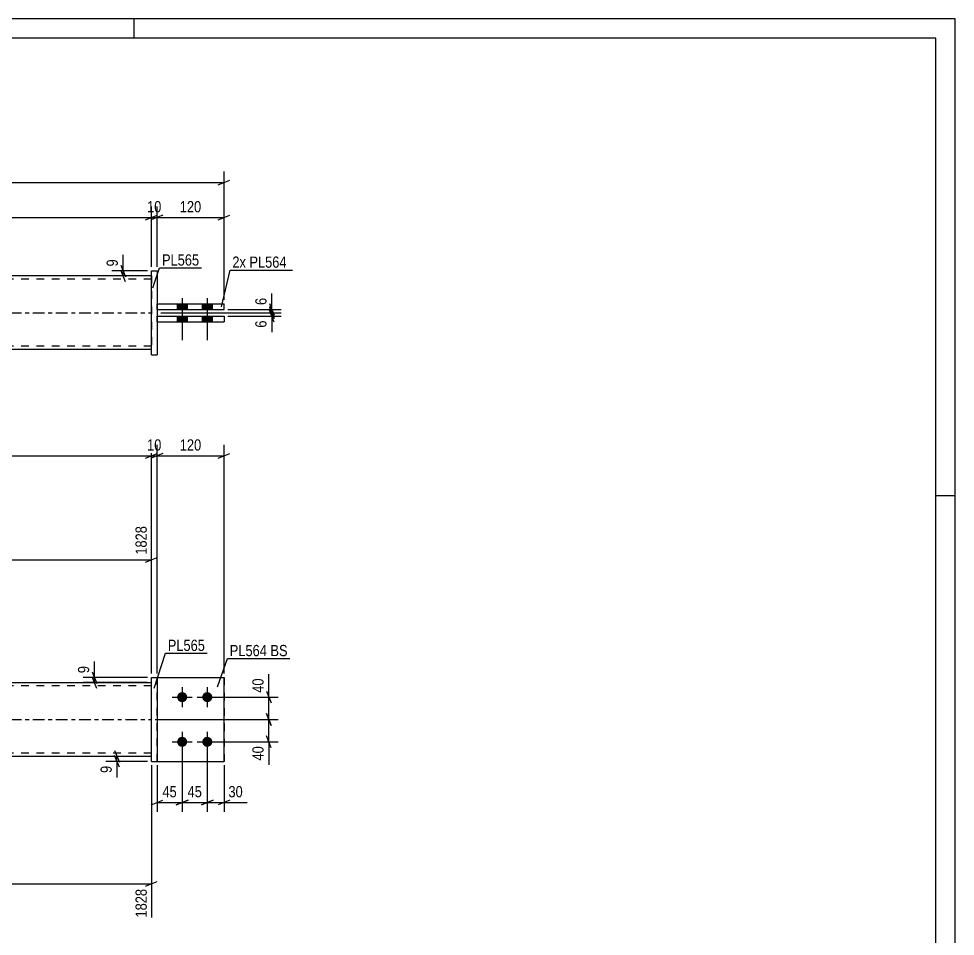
# Model space of a CAD drawing. Header units: millimetres. Extents: x 0 to 594, y 0 to 420.
# Drawn here: x 354.5 to 594, y 185.4 to 420 of the extents above; entities that cross this region are included whole.
import ezdxf

# ---------------------------------------------------------------- set-up
doc = ezdxf.new("R2010")
doc.units = ezdxf.units.MM
doc.linetypes.add('DXK_LINE_DOT2', pattern=[3.9198, 1.9599, -1.9599])
doc.linetypes.add('DXK_LINE_DOT3', pattern=[5.9187, 2.979, -0.9799, 0.9799, -0.9799])
doc.styles.add('Arial Narrow', font='ARIALN.TTF', dxfattribs={"height": 0.2})

# ---------------------------------------------------------------- blocks, each defined once
blk = doc.blocks.new('Unknown-585696487-1128')
at = {"color": 5, "linetype": 'Continuous'}
for p, q in [((594, 420), (0, 420)), ((384, 415), (384, 420)), ((594, 0), (594, 420)), ((589, 415), (5, 415)), ((589, 5), (589, 415)), ((594, 298), (589, 298))]:
    blk.add_line(p, q, dxfattribs=at)
blk = doc.blocks.new('Part-585696487-2042 - 1994')
at = {"color": 2, "linetype": 'Continuous'}
for p, q in [((389.86, 251.57), (407, 251.57)), ((407, 251.57), (407, 251.57)), ((407, 230.14), (407, 251.57)), ((389.86, 230.14), (407, 230.14))]:
    blk.add_line(p, q, dxfattribs=at)
at = {"color": 7, "linetype": 'DXK_LINE_DOT2'}
for p, q in [((389.86, 251.57), (407, 251.57)), ((389.86, 230.14), (389.86, 251.57)), ((389.86, 230.14), (389.86, 230.14)), ((389.86, 230.14), (407, 230.14))]:
    blk.add_line(p, q, dxfattribs=at)
blk = doc.blocks.new('Part-585696487-2012 - 1994')
at = {"color": 2, "linetype": 'Continuous'}
for p, q in [((388.43, 251.57), (389.86, 251.57)), ((388.43, 230.14), (388.43, 251.57)), ((389.86, 251.57), (389.86, 230.14)), ((388.43, 230.14), (388.43, 230.14)), ((388.43, 230.14), (389.86, 230.14))]:
    blk.add_line(p, q, dxfattribs=at)
at = {"color": 7, "linetype": 'DXK_LINE_DOT2'}
for p, q in [((388.43, 251.57), (389.86, 251.57)), ((388.43, 230.14), (389.86, 230.14))]:
    blk.add_line(p, q, dxfattribs=at)
blk = doc.blocks.new('Part-585696487-2000 - 1994')
at = {"color": 2, "linetype": 'Continuous'}
for p, q in [((127.28, 250.28), (388.43, 250.28)), ((388.43, 231.42), (127.28, 231.42))]:
    blk.add_line(p, q, dxfattribs=at)
at = {"color": 7, "linetype": 'DXK_LINE_DOT2'}
for p, q in [((388.43, 249.42), (127.28, 249.42)), ((388.43, 231.42), (388.43, 250.28)), ((388.43, 232.28), (127.28, 232.28))]:
    blk.add_line(p, q, dxfattribs=at)
at = {"color": 7, "linetype": 'DXK_LINE_DOT3'}
blk.add_line((127.28, 240.85), (388.43, 240.85), dxfattribs=at)
blk = doc.blocks.new('Part-585696487-2006 - 1994')
at = {"color": 7, "linetype": 'DXK_LINE_DOT2'}
for p, q in [((389.86, 251.57), (407, 251.57)), ((389.86, 230.14), (389.86, 251.57)), ((389.86, 251.57), (407, 251.57)), ((407, 251.57), (407, 251.57)), ((407, 251.57), (407, 230.14)), ((389.86, 230.14), (389.86, 230.14)), ((389.86, 230.14), (407, 230.14)), ((389.86, 230.14), (407, 230.14))]:
    blk.add_line(p, q, dxfattribs=at)
blk = doc.blocks.new('Bolt-585696487-2033 - 1994')
at = {"linetype": 'Continuous'}
for points in [[(396.29, 247.85), (396.56, 247.82), (396.81, 247.74), (397.05, 247.61), (397.25, 247.43), (397.4, 247.21), (397.51, 246.96), (397.57, 246.7), (397.57, 246.43), (397.51, 246.17), (397.4, 245.92), (397.25, 245.71), (397.05, 245.53), (396.81, 245.39), (396.56, 245.31), (396.29, 245.28), (396.02, 245.31), (395.77, 245.39), (395.53, 245.53), (395.33, 245.71), (395.18, 245.92), (395.07, 246.17), (395.01, 246.43), (395.01, 246.7), (395.07, 246.96), (395.18, 247.21), (395.33, 247.43), (395.53, 247.61), (395.77, 247.74), (396.02, 247.82)], [(402.72, 247.85), (402.99, 247.82), (403.24, 247.74), (403.47, 247.61), (403.67, 247.43), (403.83, 247.21), (403.94, 246.96), (404, 246.7), (404, 246.43), (403.94, 246.17), (403.83, 245.92), (403.67, 245.71), (403.47, 245.53), (403.24, 245.39), (402.99, 245.31), (402.72, 245.28), (402.45, 245.31), (402.2, 245.39), (401.96, 245.53), (401.76, 245.71), (401.61, 245.92), (401.5, 246.17), (401.44, 246.43), (401.44, 246.7), (401.5, 246.96), (401.61, 247.21), (401.76, 247.43), (401.96, 247.61), (402.2, 247.74), (402.45, 247.82)], [(396.29, 236.42), (396.56, 236.4), (396.81, 236.31), (397.05, 236.18), (397.25, 236), (397.4, 235.78), (397.51, 235.53), (397.57, 235.27), (397.57, 235), (397.51, 234.74), (397.4, 234.49), (397.25, 234.28), (397.05, 234.1), (396.81, 233.96), (396.56, 233.88), (396.29, 233.85), (396.02, 233.88), (395.77, 233.96), (395.53, 234.1), (395.33, 234.28), (395.18, 234.49), (395.07, 234.74), (395.01, 235), (395.01, 235.27), (395.07, 235.53), (395.18, 235.78), (395.33, 236), (395.53, 236.18), (395.77, 236.31), (396.02, 236.4)], [(402.72, 236.42), (402.99, 236.4), (403.24, 236.31), (403.47, 236.18), (403.67, 236), (403.83, 235.78), (403.94, 235.53), (404, 235.27), (404, 235), (403.94, 234.74), (403.83, 234.49), (403.67, 234.28), (403.47, 234.1), (403.24, 233.96), (402.99, 233.88), (402.72, 233.85), (402.45, 233.88), (402.2, 233.96), (401.96, 234.1), (401.76, 234.28), (401.61, 234.49), (401.5, 234.74), (401.44, 235), (401.44, 235.27), (401.5, 235.53), (401.61, 235.78), (401.76, 236), (401.96, 236.18), (402.2, 236.31), (402.45, 236.4)]]:
    blk.add_hatch(color=1, dxfattribs=at).paths.add_polyline_path(points)
at = {"color": 1, "linetype": 'Continuous'}
for p, q in [((396.29, 249.14), (396.29, 243.99)), ((402.72, 249.14), (402.72, 243.99)), ((393.72, 246.57), (398.86, 246.57)), ((400.15, 246.57), (405.29, 246.57)), ((396.29, 237.71), (396.29, 232.57)), ((402.72, 237.71), (402.72, 232.57)), ((393.72, 235.14), (398.86, 235.14)), ((400.15, 235.14), (405.29, 235.14))]:
    blk.add_line(p, q, dxfattribs=at)
blk = doc.blocks.new('Bolt-585696487-1688 - 1676')
at = {"linetype": 'Continuous'}
for points in [[(397.58, 347.11), (395, 347.11), (395, 345.69), (397.58, 345.69)], [(397.58, 347.11), (395, 347.11), (395, 345.69), (397.58, 345.69)], [(404, 347.11), (401.43, 347.11), (401.43, 345.69), (404, 345.69)], [(404, 347.11), (401.43, 347.11), (401.43, 345.69), (404, 345.69)], [(397.58, 343.97), (395, 343.97), (395, 342.54), (397.58, 342.54)], [(397.58, 343.97), (395, 343.97), (395, 342.54), (397.58, 342.54)], [(404, 343.97), (401.43, 343.97), (401.43, 342.54), (404, 342.54)], [(404, 343.97), (401.43, 343.97), (401.43, 342.54), (404, 342.54)]]:
    blk.add_hatch(color=1, dxfattribs=at).paths.add_polyline_path(points)
at = {"color": 1, "linetype": 'Continuous'}
for p, q in [((396.29, 348.54), (396.29, 337.83)), ((396.29, 348.54), (396.29, 337.83)), ((402.72, 348.54), (402.72, 337.83)), ((402.72, 348.54), (402.72, 337.83)), ((395, 347.11), (395, 345.69)), ((395, 347.11), (395, 345.69)), ((397.58, 347.11), (397.58, 345.69)), ((397.58, 347.11), (397.58, 345.69)), ((401.43, 347.11), (401.43, 345.69)), ((401.43, 347.11), (401.43, 345.69)), ((404, 347.11), (404, 345.69)), ((404, 347.11), (404, 345.69)), ((395, 343.97), (395, 342.54)), ((395, 343.97), (395, 342.54)), ((397.58, 343.97), (397.58, 342.54)), ((397.58, 343.97), (397.58, 342.54)), ((401.43, 343.97), (401.43, 342.54)), ((401.43, 343.97), (401.43, 342.54)), ((404, 343.97), (404, 342.54)), ((404, 343.97), (404, 342.54))]:
    blk.add_line(p, q, dxfattribs=at)
blk = doc.blocks.new('Part-585696487-1729 - 1676')
at = {"color": 2, "linetype": 'Continuous'}
for p, q in [((389.86, 347.11), (407, 347.11)), ((389.86, 345.69), (389.86, 347.11)), ((389.86, 345.69), (389.86, 345.69)), ((389.86, 345.69), (407, 345.69)), ((407, 345.69), (407, 347.11))]:
    blk.add_line(p, q, dxfattribs=at)
at = {"color": 7, "linetype": 'DXK_LINE_DOT2'}
for p, q in [((389.86, 347.11), (407, 347.11)), ((389.86, 345.69), (407, 345.69))]:
    blk.add_line(p, q, dxfattribs=at)
blk = doc.blocks.new('Part-585696487-1734 - 1676')
at = {"color": 2, "linetype": 'Continuous'}
for p, q in [((389.86, 343.97), (407, 343.97)), ((389.86, 342.54), (389.86, 343.97)), ((389.86, 342.54), (389.86, 342.54)), ((389.86, 342.54), (407, 342.54)), ((407, 343.97), (407, 342.54))]:
    blk.add_line(p, q, dxfattribs=at)
at = {"color": 7, "linetype": 'DXK_LINE_DOT2'}
for p, q in [((389.86, 343.97), (407, 343.97)), ((389.86, 342.54), (407, 342.54))]:
    blk.add_line(p, q, dxfattribs=at)
blk = doc.blocks.new('Part-585696487-1749 - 1676')
at = {"color": 2, "linetype": 'Continuous'}
for p, q in [((388.43, 354.26), (127.28, 354.26)), ((388.43, 335.4), (127.28, 335.4))]:
    blk.add_line(p, q, dxfattribs=at)
at = {"color": 7, "linetype": 'DXK_LINE_DOT2'}
for p, q in [((388.43, 353.4), (127.28, 353.4)), ((388.43, 354.26), (388.43, 335.4)), ((388.43, 336.26), (127.28, 336.26))]:
    blk.add_line(p, q, dxfattribs=at)
at = {"color": 7, "linetype": 'DXK_LINE_DOT3'}
blk.add_line((127.28, 344.83), (388.43, 344.83), dxfattribs=at)
blk = doc.blocks.new('Part-585696487-1771 - 1676')
at = {"color": 2, "linetype": 'Continuous'}
for p, q in [((388.43, 355.54), (388.43, 355.54)), ((388.43, 334.11), (388.43, 355.54)), ((388.43, 355.54), (389.86, 355.54)), ((389.86, 355.54), (389.86, 355.54)), ((389.86, 355.54), (389.86, 334.11)), ((388.43, 334.11), (389.86, 334.11)), ((388.43, 334.11), (388.43, 334.11)), ((389.86, 334.11), (389.86, 334.11))]:
    blk.add_line(p, q, dxfattribs=at)
at = {"color": 7, "linetype": 'DXK_LINE_DOT2'}
for p, q in [((388.43, 355.54), (389.86, 355.54)), ((388.43, 334.11), (389.86, 334.11)), ((389.86, 334.11), (389.86, 334.11))]:
    blk.add_line(p, q, dxfattribs=at)
blk = doc.blocks.new('StraightDimension-585696487-2132 - 1994')
at = {"color": 7, "linetype": 'Continuous'}
for p, q in [((387.43, 251.57), (371.01, 251.57)), ((373.26, 253.07), (374.46, 250.07)), ((374.46, 248.78), (373.26, 251.78)), ((373.86, 250.28), (373.86, 251.57)), ((387.43, 250.28), (371.01, 250.28))]:
    blk.add_line(p, q, dxfattribs=at)
at = {"color": 0}
blk.add_wipeout([(373.11, 255.12), (368.91, 255.12), (368.91, 252.09), (373.11, 252.09)], dxfattribs=at)
at = {"color": 7, "linetype": 'Continuous'}
blk.add_line((373.86, 251.57), (373.86, 255.64), dxfattribs=at)
blk.add_line((373.86, 251.57), (373.86, 255.64), dxfattribs=at)
at = {"color": 3, "style": 'Arial Narrow'}
blk.add_text('9', height=2.86, rotation=90.0002, dxfattribs=at).set_placement((372.51, 252.69))
blk = doc.blocks.new('StraightDimension-585696487-2246 - 1994')
at = {"color": 7, "linetype": 'Continuous'}
for p, q in [((379.03, 232.92), (380.23, 229.92)), ((387.43, 231.42), (376.78, 231.42)), ((387.43, 230.14), (376.78, 230.14)), ((380.23, 228.64), (379.03, 231.64)), ((379.63, 230.14), (379.63, 231.42))]:
    blk.add_line(p, q, dxfattribs=at)
at = {"color": 0}
blk.add_wipeout([(378.88, 229.61), (374.68, 229.61), (374.68, 226.58), (378.88, 226.58)], dxfattribs=at)
at = {"color": 7, "linetype": 'Continuous'}
blk.add_line((379.63, 230.14), (379.63, 226.06), dxfattribs=at)
blk.add_line((379.63, 230.14), (379.63, 226.06), dxfattribs=at)
at = {"color": 3, "style": 'Arial Narrow'}
blk.add_text('9', height=2.86, rotation=90.0002, dxfattribs=at).set_placement((378.28, 227.18))
blk = doc.blocks.new('StraightDimension-585696487-2083 - 1994')
at = {"color": 7, "linetype": 'Continuous'}
for p, q in [((388.43, 252.57), (388.43, 311.11)), ((127.28, 308.26), (388.43, 308.26)), ((386.93, 307.66), (389.93, 308.86))]:
    blk.add_line(p, q, dxfattribs=at)
blk = doc.blocks.new('StraightDimension-585696487-2092 - 1994')
at = {"color": 7, "linetype": 'Continuous'}
for p, q in [((388.43, 252.57), (388.43, 311.11)), ((389.86, 252.57), (389.86, 311.11)), ((386.93, 307.66), (389.93, 308.86)), ((391.36, 308.86), (388.36, 307.66)), ((388.43, 308.26), (389.86, 308.26))]:
    blk.add_line(p, q, dxfattribs=at)
at = {"color": 0}
blk.add_wipeout([(391.58, 309.01), (391.58, 313.21), (386.72, 313.21), (386.72, 309.01)], dxfattribs=at)
at = {"color": 3, "style": 'Arial Narrow'}
blk.add_text('10', height=2.863, dxfattribs=at).set_placement((387.32, 309.61))
blk = doc.blocks.new('StraightDimension-585696487-2109 - 1994')
at = {"color": 7, "linetype": 'Continuous'}
for p, q in [((389.86, 252.57), (389.86, 311.11)), ((407, 252.57), (407, 311.11)), ((391.36, 308.86), (388.36, 307.66)), ((389.86, 308.26), (407, 308.26)), ((405.5, 307.66), (408.5, 308.86))]:
    blk.add_line(p, q, dxfattribs=at)
at = {"color": 0}
blk.add_wipeout([(401.78, 309.01), (401.78, 313.21), (395.09, 313.21), (395.09, 309.01)], dxfattribs=at)
at = {"color": 3, "style": 'Arial Narrow'}
blk.add_text('120', height=2.863, dxfattribs=at).set_placement((395.69, 309.61))
blk = doc.blocks.new('StraightDimension-585696487-2162 - 1994')
at = {"color": 7, "linetype": 'Continuous'}
for p, q in [((417.86, 248.07), (419.06, 245.07)), ((403.72, 246.57), (420.86, 246.57)), ((418.46, 240.85), (418.46, 246.57)), ((419.06, 239.35), (417.86, 242.35)), ((389.43, 240.85), (420.86, 240.85))]:
    blk.add_line(p, q, dxfattribs=at)
at = {"color": 0}
blk.add_wipeout([(417.71, 251.95), (413.51, 251.95), (413.51, 247.09), (417.71, 247.09)], dxfattribs=at)
at = {"color": 7, "linetype": 'Continuous'}
blk.add_line((418.46, 246.57), (418.46, 252.47), dxfattribs=at)
blk.add_line((418.46, 246.57), (418.46, 252.47), dxfattribs=at)
at = {"color": 3, "style": 'Arial Narrow'}
blk.add_text('40', height=2.863, rotation=90.0002, dxfattribs=at).set_placement((417.11, 247.69))
blk = doc.blocks.new('StraightDimension-585696487-2175 - 1994')
at = {"color": 7, "linetype": 'Continuous'}
for p, q in [((417.86, 242.35), (419.06, 239.35)), ((389.43, 240.85), (420.86, 240.85)), ((418.46, 235.14), (418.46, 240.85)), ((403.72, 235.14), (420.86, 235.14)), ((419.06, 233.64), (417.86, 236.64))]:
    blk.add_line(p, q, dxfattribs=at)
at = {"color": 0}
blk.add_wipeout([(417.71, 234.61), (413.51, 234.61), (413.51, 229.76), (417.71, 229.76)], dxfattribs=at)
at = {"color": 7, "linetype": 'Continuous'}
blk.add_line((418.46, 235.14), (418.46, 229.23), dxfattribs=at)
blk.add_line((418.46, 235.14), (418.46, 229.23), dxfattribs=at)
at = {"color": 3, "style": 'Arial Narrow'}
blk.add_text('40', height=2.863, rotation=90.0002, dxfattribs=at).set_placement((417.11, 230.36))
blk = doc.blocks.new('StraightDimension-585696487-2206 - 1994')
at = {"color": 7, "linetype": 'Continuous'}
for p, q in [((402.72, 234.14), (402.72, 217.22)), ((407, 229.14), (407, 217.22)), ((401.22, 219.02), (404.22, 220.22)), ((402.72, 219.62), (407, 219.62)), ((408.5, 220.22), (405.5, 219.02))]:
    blk.add_line(p, q, dxfattribs=at)
at = {"color": 0}
blk.add_wipeout([(412.39, 220.37), (412.39, 224.57), (407.53, 224.57), (407.53, 220.37)], dxfattribs=at)
at = {"color": 7, "linetype": 'Continuous'}
blk.add_line((407, 219.62), (412.91, 219.62), dxfattribs=at)
blk.add_line((407, 219.62), (412.91, 219.62), dxfattribs=at)
at = {"color": 3, "style": 'Arial Narrow'}
blk.add_text('30', height=2.863, dxfattribs=at).set_placement((408.13, 220.97))
blk = doc.blocks.new('StraightDimension-585696487-2219 - 1994')
at = {"color": 7, "linetype": 'Continuous'}
for p, q in [((396.29, 234.14), (396.29, 217.22)), ((402.72, 234.14), (402.72, 217.22)), ((394.79, 219.02), (397.79, 220.22)), ((396.29, 219.62), (402.72, 219.62)), ((404.22, 220.22), (401.22, 219.02))]:
    blk.add_line(p, q, dxfattribs=at)
at = {"color": 0}
blk.add_wipeout([(401.93, 220.37), (401.93, 224.57), (397.08, 224.57), (397.08, 220.37)], dxfattribs=at)
at = {"color": 3, "style": 'Arial Narrow'}
blk.add_text('45', height=2.863, dxfattribs=at).set_placement((397.68, 220.97))
blk = doc.blocks.new('StraightDimension-585696487-2229 - 1994')
at = {"color": 7, "linetype": 'Continuous'}
for p, q in [((396.29, 234.14), (396.29, 217.22)), ((389.86, 229.14), (389.86, 217.22)), ((388.36, 219.02), (391.36, 220.22)), ((389.86, 219.62), (396.29, 219.62)), ((397.79, 220.22), (394.79, 219.02))]:
    blk.add_line(p, q, dxfattribs=at)
at = {"color": 0}
blk.add_wipeout([(395.5, 220.37), (395.5, 224.57), (390.65, 224.57), (390.65, 220.37)], dxfattribs=at)
at = {"color": 3, "style": 'Arial Narrow'}
blk.add_text('45', height=2.863, dxfattribs=at).set_placement((391.25, 220.97))
blk = doc.blocks.new('StraightDimension-585696487-2432 - 1994')
at = {"color": 7, "linetype": 'Continuous'}
for p, q in [((285.33, 251.28), (285.33, 290.3)), ((388.43, 252.57), (388.43, 290.3)), ((286.83, 282.28), (283.83, 281.08)), ((285.33, 281.68), (388.43, 281.68)), ((386.93, 281.08), (389.93, 282.28))]:
    blk.add_line(p, q, dxfattribs=at)
at = {"color": 0, "linetype": 'Continuous'}
blk.add_wipeout([(387.83, 290.9), (383.63, 290.9), (383.63, 282.38), (387.83, 282.38)], dxfattribs=at)
at = {"color": 0}
blk.add_wipeout([(340.22, 282.43), (340.22, 286.63), (333.54, 286.63), (333.54, 282.43)], dxfattribs=at)
at = {"color": 3, "linetype": 'Continuous', "style": 'Arial Narrow'}
blk.add_text('1828', height=2.863, rotation=90.0002, dxfattribs=at).set_placement((387.23, 282.98))
at = {"color": 3, "style": 'Arial Narrow'}
blk.add_text('722', height=2.863, dxfattribs=at).set_placement((334.14, 283.03))
blk = doc.blocks.new('StraightDimension-585696487-2300 - 1994')
at = {"color": 7, "linetype": 'Continuous'}
for p, q in [((290.91, 230.42), (290.91, 190.23)), ((388.43, 229.14), (388.43, 190.23)), ((292.41, 199.45), (289.41, 198.25)), ((290.91, 198.85), (388.43, 198.85)), ((386.93, 198.25), (389.93, 199.45))]:
    blk.add_line(p, q, dxfattribs=at)
at = {"color": 0}
blk.add_wipeout([(343.01, 199.6), (343.01, 203.8), (336.33, 203.8), (336.33, 199.6)], dxfattribs=at)
at = {"color": 0, "linetype": 'Continuous'}
blk.add_wipeout([(387.83, 198.15), (383.63, 198.15), (383.63, 189.63), (387.83, 189.63)], dxfattribs=at)
at = {"color": 3, "style": 'Arial Narrow'}
blk.add_text('683', height=2.863, dxfattribs=at).set_placement((336.93, 200.2))
at = {"color": 3, "linetype": 'Continuous', "style": 'Arial Narrow'}
blk.add_text('1828', height=2.863, rotation=90.0002, dxfattribs=at).set_placement((387.23, 190.23))
blk = doc.blocks.new('StraightDimension-585696487-1872 - 1676')
at = {"color": 7, "linetype": 'Continuous'}
for p, q in [((407, 348.11), (407, 380.96)), ((405.5, 377.51), (408.5, 378.71)), ((108.71, 378.11), (407, 378.11))]:
    blk.add_line(p, q, dxfattribs=at)
blk = doc.blocks.new('StraightDimension-585696487-1800 - 1676')
at = {"color": 7, "linetype": 'Continuous'}
for p, q in [((408, 345.69), (421.61, 345.69)), ((418.61, 347.19), (419.81, 344.19)), ((419.81, 343.33), (418.61, 346.33)), ((419.21, 344.83), (419.21, 345.69)), ((390.86, 344.83), (421.61, 344.83))]:
    blk.add_line(p, q, dxfattribs=at)
at = {"color": 0}
blk.add_wipeout([(418.46, 349.24), (414.26, 349.24), (414.26, 346.21), (418.46, 346.21)], dxfattribs=at)
at = {"color": 7, "linetype": 'Continuous'}
blk.add_line((419.21, 345.69), (419.21, 349.76), dxfattribs=at)
blk.add_line((419.21, 345.69), (419.21, 349.76), dxfattribs=at)
at = {"color": 3, "style": 'Arial Narrow'}
blk.add_text('6', height=2.86, rotation=90.0002, dxfattribs=at).set_placement((417.86, 346.81))
blk = doc.blocks.new('StraightDimension-585696487-1831 - 1676')
at = {"color": 7, "linetype": 'Continuous'}
for p, q in [((388.43, 356.54), (388.43, 372.01)), ((389.86, 356.54), (389.86, 372.01)), ((386.93, 368.56), (389.93, 369.76)), ((391.36, 369.76), (388.36, 368.56)), ((388.43, 369.16), (389.86, 369.16))]:
    blk.add_line(p, q, dxfattribs=at)
at = {"color": 0}
blk.add_wipeout([(391.58, 369.91), (391.58, 374.11), (386.72, 374.11), (386.72, 369.91)], dxfattribs=at)
at = {"color": 3, "style": 'Arial Narrow'}
blk.add_text('10', height=2.863, dxfattribs=at).set_placement((387.32, 370.51))
blk = doc.blocks.new('StraightDimension-585696487-1810 - 1676')
at = {"color": 7, "linetype": 'Continuous'}
for p, q in [((380.58, 357.04), (381.78, 354.04)), ((387.43, 355.54), (378.33, 355.54)), ((381.78, 352.76), (380.58, 355.76)), ((381.18, 354.26), (381.18, 355.54)), ((387.43, 354.26), (378.33, 354.26))]:
    blk.add_line(p, q, dxfattribs=at)
at = {"color": 0}
blk.add_wipeout([(380.43, 359.1), (376.23, 359.1), (376.23, 356.07), (380.43, 356.07)], dxfattribs=at)
at = {"color": 7, "linetype": 'Continuous'}
blk.add_line((381.18, 355.54), (381.18, 359.62), dxfattribs=at)
blk.add_line((381.18, 355.54), (381.18, 359.62), dxfattribs=at)
at = {"color": 3, "style": 'Arial Narrow'}
blk.add_text('9', height=2.86, rotation=90.0002, dxfattribs=at).set_placement((379.83, 356.67))
blk = doc.blocks.new('StraightDimension-585696487-1791 - 1676')
at = {"color": 7, "linetype": 'Continuous'}
for p, q in [((418.61, 346.33), (419.81, 343.33)), ((419.81, 342.47), (418.61, 345.47)), ((390.86, 344.83), (421.61, 344.83)), ((408, 343.97), (421.61, 343.97)), ((419.21, 343.97), (419.21, 344.83))]:
    blk.add_line(p, q, dxfattribs=at)
at = {"color": 0}
blk.add_wipeout([(418.46, 343.45), (414.26, 343.45), (414.26, 340.42), (418.46, 340.42)], dxfattribs=at)
at = {"color": 7, "linetype": 'Continuous'}
blk.add_line((419.21, 343.97), (419.21, 339.89), dxfattribs=at)
blk.add_line((419.21, 343.97), (419.21, 339.89), dxfattribs=at)
at = {"color": 3, "style": 'Arial Narrow'}
blk.add_text('6', height=2.86, rotation=90.0002, dxfattribs=at).set_placement((417.86, 341.02))
blk = doc.blocks.new('StraightDimension-585696487-1821 - 1676')
at = {"color": 7, "linetype": 'Continuous'}
for p, q in [((389.86, 356.54), (389.86, 372.01)), ((407, 348.11), (407, 372.01)), ((391.36, 369.76), (388.36, 368.56)), ((389.86, 369.16), (407, 369.16)), ((405.5, 368.56), (408.5, 369.76))]:
    blk.add_line(p, q, dxfattribs=at)
at = {"color": 0}
blk.add_wipeout([(401.78, 369.91), (401.78, 374.11), (395.09, 374.11), (395.09, 369.91)], dxfattribs=at)
at = {"color": 3, "style": 'Arial Narrow'}
blk.add_text('120', height=2.863, dxfattribs=at).set_placement((395.69, 370.51))
blk = doc.blocks.new('StraightDimension-585696487-1841 - 1676')
at = {"color": 7, "linetype": 'Continuous'}
for p, q in [((388.43, 356.54), (388.43, 372.01)), ((127.28, 369.16), (388.43, 369.16)), ((386.93, 368.56), (389.93, 369.76))]:
    blk.add_line(p, q, dxfattribs=at)
blk = doc.blocks.new('MarkSet-585696487-2484 - 1994')
at = {"color": 0}
blk.add_wipeout([(417.97, 257.04), (417.97, 260.04), (408.47, 260.04), (408.47, 257.04)], dxfattribs=at)
blk.add_wipeout([(417.97, 257.04), (417.97, 260.04), (408.47, 260.04), (408.47, 257.04)], dxfattribs=at)
at = {"color": 30, "linetype": 'Continuous'}
blk.add_line((405.37, 249.21), (407.87, 256.44), dxfattribs=at)
at = {"color": 0}
blk.add_wipeout([(423.25, 257.04), (423.25, 260.04), (418.87, 260.04), (418.87, 257.04)], dxfattribs=at)
blk.add_wipeout([(423.25, 257.04), (423.25, 260.04), (418.87, 260.04), (418.87, 257.04)], dxfattribs=at)
at = {"color": 30, "linetype": 'Continuous'}
blk.add_line((407.87, 256.44), (423.85, 256.44), dxfattribs=at)
at = {"color": 3, "style": 'Arial Narrow'}
for s, p in [('PL564', (408.47, 257.04)), ('BS', (418.87, 257.04))]:
    blk.add_text(s, height=2.863, dxfattribs=at).set_placement(p)
blk = doc.blocks.new('Mark-585696487-2008 - 1994')
at = {"color": 0}
blk.add_wipeout([(402.12, 258.37), (402.12, 261.37), (392.62, 261.37), (392.62, 258.37)], dxfattribs=at)
blk.add_wipeout([(402.12, 258.37), (402.12, 261.37), (392.62, 261.37), (392.62, 258.37)], dxfattribs=at)
at = {"color": 30, "linetype": 'Continuous'}
for p, q in [((389.17, 248.88), (392.02, 257.77)), ((392.02, 257.77), (402.72, 257.77))]:
    blk.add_line(p, q, dxfattribs=at)
at = {"color": 3, "style": 'Arial Narrow'}
blk.add_text('PL565', height=2.863, dxfattribs=at).set_placement((392.62, 258.37))
blk = doc.blocks.new('MarkSet-585696487-1985 - 1676')
at = {"color": 0}
blk.add_wipeout([(412.6, 356.35), (412.6, 359.35), (409.13, 359.35), (409.13, 356.35)], dxfattribs=at)
blk.add_wipeout([(412.6, 356.35), (412.6, 359.35), (409.13, 359.35), (409.13, 356.35)], dxfattribs=at)
at = {"color": 30, "linetype": 'Continuous'}
blk.add_line((406.32, 346.33), (408.53, 355.75), dxfattribs=at)
at = {"color": 0}
blk.add_wipeout([(423, 356.35), (423, 359.35), (413.5, 359.35), (413.5, 356.35)], dxfattribs=at)
blk.add_wipeout([(423, 356.35), (423, 359.35), (413.5, 359.35), (413.5, 356.35)], dxfattribs=at)
at = {"color": 30, "linetype": 'Continuous'}
blk.add_line((408.53, 355.75), (424.5, 355.75), dxfattribs=at)
at = {"color": 3, "style": 'Arial Narrow'}
for s, p in [('2x', (409.13, 356.35)), ('PL564', (413.5, 356.35))]:
    blk.add_text(s, height=2.863, dxfattribs=at).set_placement(p)
blk = doc.blocks.new('Mark-585696487-1767 - 1676')
at = {"color": 0}
blk.add_wipeout([(400.64, 356.9), (400.64, 359.9), (391.14, 359.9), (391.14, 356.9)], dxfattribs=at)
blk.add_wipeout([(400.64, 356.9), (400.64, 359.9), (391.14, 359.9), (391.14, 356.9)], dxfattribs=at)
at = {"color": 30, "linetype": 'Continuous'}
for p, q in [((388.76, 351.22), (390.54, 356.3)), ((390.54, 356.3), (401.24, 356.3))]:
    blk.add_line(p, q, dxfattribs=at)
at = {"color": 3, "style": 'Arial Narrow'}
blk.add_text('PL565', height=2.863, dxfattribs=at).set_placement((391.14, 356.9))

msp = doc.modelspace()

# ---------------------------------------------------------------- block references
for name in ['Unknown-585696487-1128', 'Part-585696487-1771 - 1676', 'Part-585696487-1749 - 1676', 'Bolt-585696487-1688 - 1676', 'Part-585696487-1729 - 1676', 'Part-585696487-1734 - 1676', 'Part-585696487-2000 - 1994', 'Part-585696487-2012 - 1994', 'Part-585696487-2042 - 1994', 'Part-585696487-2006 - 1994', 'Bolt-585696487-2033 - 1994']:
    msp.add_blockref(name, (0, 0))

# ---------------------------------------------------------------- next in the draw order: block references
for name in ['StraightDimension-585696487-1872 - 1676', 'StraightDimension-585696487-2132 - 1994', 'StraightDimension-585696487-2246 - 1994']:
    msp.add_blockref(name, (0, 0))

# ---------------------------------------------------------------- next in the draw order: block references
for name in ['StraightDimension-585696487-1831 - 1676', 'StraightDimension-585696487-1800 - 1676', 'StraightDimension-585696487-2083 - 1994']:
    msp.add_blockref(name, (0, 0))

# ---------------------------------------------------------------- next in the draw order: block references
for name in ['StraightDimension-585696487-1810 - 1676', 'StraightDimension-585696487-1791 - 1676', 'StraightDimension-585696487-2092 - 1994']:
    msp.add_blockref(name, (0, 0))

# ---------------------------------------------------------------- next in the draw order: block references
for name in ['StraightDimension-585696487-1821 - 1676', 'StraightDimension-585696487-2109 - 1994']:
    msp.add_blockref(name, (0, 0))

# ---------------------------------------------------------------- next in the draw order: block references
for name in ['StraightDimension-585696487-1841 - 1676', 'MarkSet-585696487-1985 - 1676', 'StraightDimension-585696487-2162 - 1994']:
    msp.add_blockref(name, (0, 0))

# ---------------------------------------------------------------- next in the draw order: block references
for name in ['Mark-585696487-1767 - 1676', 'StraightDimension-585696487-2432 - 1994', 'MarkSet-585696487-2484 - 1994', 'StraightDimension-585696487-2175 - 1994']:
    msp.add_blockref(name, (0, 0))

# ---------------------------------------------------------------- next in the draw order: block references
for name in ['Mark-585696487-2008 - 1994', 'StraightDimension-585696487-2206 - 1994']:
    msp.add_blockref(name, (0, 0))

# ---------------------------------------------------------------- next in the draw order: block references
msp.add_blockref('StraightDimension-585696487-2219 - 1994', (0, 0))

# ---------------------------------------------------------------- next in the draw order: block references
msp.add_blockref('StraightDimension-585696487-2229 - 1994', (0, 0))

# ---------------------------------------------------------------- next in the draw order: block references
msp.add_blockref('StraightDimension-585696487-2300 - 1994', (0, 0))

doc.saveas('drawing.dxf')
